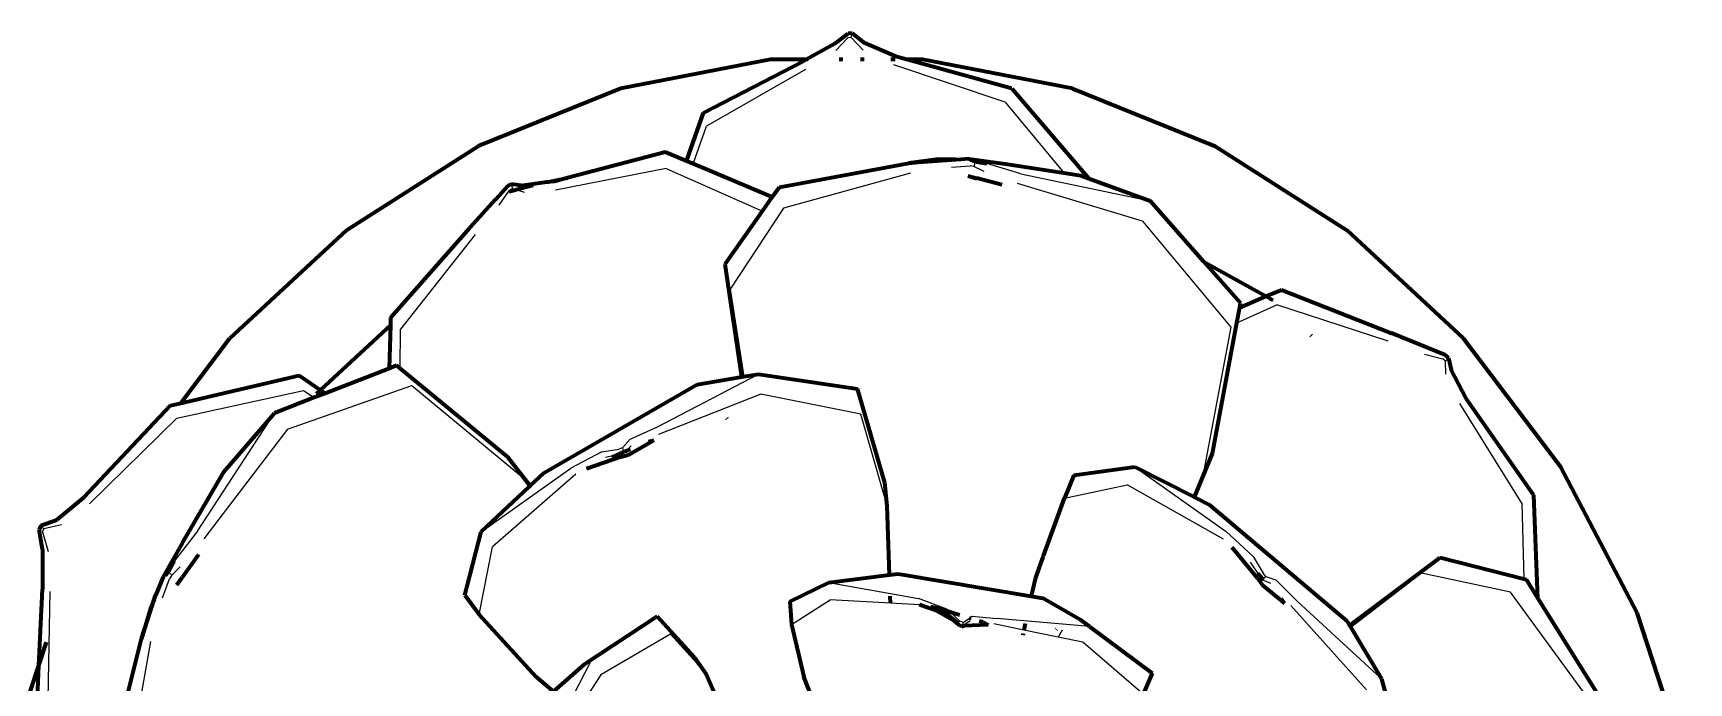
# Model space of a CAD drawing. Header units: millimetres. Extents: x 4307 to 31003, y 2809 to 20009.
# Drawn here: x 13476.3 to 13625.1, y 8979.5 to 9037.9 of the extents above; entities that cross this region are included whole.
import ezdxf

# ---------------------------------------------------------------- set-up
doc = ezdxf.new("R2010")
doc.units = ezdxf.units.MM
doc.layers.add('ProfileEdges', color=7, linetype='Continuous')

msp = doc.modelspace()

# ---------------------------------------------------------------- linework, layer by layer
for p, q in [((13548.42, 9036.36), (13549.52, 9037.5)), ((13549.8, 9037.52), (13549.52, 9037.5)), ((13549.8, 9037.52), (13549.89, 9037.92)), ((13550.87, 9036.39), (13549.8, 9037.52)), ((13545.7, 9034.66), (13536.81, 9029.56)), ((13563.63, 9031.73), (13553.63, 9035.06)), ((13563.63, 9031.73), (13568.92, 9025.37)), ((13535.61, 9026.16), (13536.81, 9029.56)), ((13559.65, 9026.56), (13560.54, 9026.5)), ((13560.94, 9026.38), (13560.84, 9025.92)), ((13560.96, 9026.44), (13560.94, 9026.38)), ((13533.18, 9025.76), (13523.25, 9023.82)), ((13533.18, 9025.76), (13541.84, 9021.92)), ((13555.14, 9025.33), (13543.72, 9022.19)), ((13558.81, 9025.88), (13560.49, 9025.98)), ((13560.84, 9025.92), (13560.49, 9025.98)), ((13561.76, 9025.49), (13560.84, 9025.92)), ((13565.04, 9025.27), (13561.99, 9026.21)), ((13565.04, 9025.27), (13576.66, 9022.84)), ((13518.19, 9022.45), (13519.1, 9023.81)), ((13519.1, 9023.81), (13519.37, 9023.96)), ((13519.27, 9024.37), (13519.37, 9023.96)), ((13519.67, 9023.83), (13519.37, 9023.96)), ((13520.46, 9023.6), (13519.71, 9023.84)), ((13575.97, 9021.03), (13564.74, 9024.41)), ((13543.72, 9022.19), (13538.93, 9014.9)), ((13575.97, 9021.03), (13583.92, 9011.49)), ((13516.01, 9019.82), (13509.32, 9011.33)), ((13538.93, 9014.9), (13540.16, 9007.05)), ((13584.46, 9011.88), (13588.05, 9013.5)), ((13598.07, 9010.25), (13588.05, 9013.5)), ((13583.92, 9011.49), (13581.42, 8998.3)), ((13509.27, 9007.77), (13509.32, 9011.33)), ((13601.31, 9009.08), (13602.96, 9008.65)), ((13603.2, 9008.44), (13602.96, 9008.65)), ((13603.49, 9008.72), (13603.2, 9008.44)), ((13603.23, 9007.28), (13603.2, 9008.44)), ((13532.41, 9002.55), (13541.47, 9007.26)), ((13489.21, 9003.33), (13500.6, 9005.82)), ((13499.17, 9002.33), (13510.34, 9006.26)), ((13500.6, 9005.82), (13501.55, 9005.17)), ((13510.34, 9006.26), (13520.09, 8998.18)), ((13541.7, 9005.49), (13532.5, 9001.84)), ((13550.66, 9003.69), (13541.7, 9005.49)), ((13610.06, 8995.67), (13604.49, 9004.64)), ((13489.21, 9003.33), (13481.37, 8995.61)), ((13491.07, 8993.15), (13497.98, 9003.78)), ((13529.96, 9001.43), (13532.41, 9002.55)), ((13553.03, 8995.45), (13550.66, 9003.69)), ((13499.17, 9002.33), (13491.65, 8992.49)), ((13529.27, 9000.64), (13529.96, 9001.43)), ((13527.39, 9000.28), (13524.62, 8998.83)), ((13527.39, 9000.28), (13528.93, 9000.52)), ((13527.72, 8999.81), (13528.83, 9000.05)), ((13528.83, 9000.05), (13529.1, 9000.1)), ((13529.27, 9000.64), (13528.93, 9000.52)), ((13529.1, 9000.1), (13529.38, 9000.2)), ((13529.27, 9000.64), (13529.36, 9000.28)), ((13529.36, 9000.28), (13529.38, 9000.2)), ((13529.55, 9000.35), (13529.38, 9000.2)), ((13530.05, 9000.83), (13529.55, 9000.35)), ((13516.55, 8993.11), (13524.62, 8998.83)), ((13525.07, 8998.29), (13517.58, 8991.75)), ((13520.87, 8997.16), (13520.09, 8998.18)), ((13569.43, 8997.16), (13569.82, 8998.19)), ((13575.28, 8998.95), (13583.51, 8993.12)), ((13580.57, 8996.27), (13581.42, 8998.3)), ((13568.98, 8996.14), (13574.61, 8997.33)), ((13583.25, 8992.46), (13574.61, 8997.33)), ((13610.06, 8995.67), (13610.24, 8988.88)), ((13477.25, 8993.38), (13477, 8993.66)), ((13478.84, 8993.72), (13477.25, 8993.38)), ((13477.13, 8993.1), (13477.25, 8993.38)), ((13477.13, 8993.1), (13477.66, 8991.34)), ((13491.07, 8993.15), (13489.01, 8990.5)), ((13585.92, 8990.9), (13583.51, 8993.12)), ((13516.39, 8985.67), (13517.58, 8991.75)), ((13585.92, 8990.9), (13586.82, 8989.39)), ((13487.29, 8987.39), (13488.16, 8989.16)), ((13488.39, 8989.55), (13488.43, 8989.51)), ((13488.43, 8989.51), (13488.77, 8989.21)), ((13488.77, 8989.21), (13488.57, 8988.89)), ((13489.51, 8989.96), (13488.77, 8989.21)), ((13585.67, 8990.37), (13586.34, 8989.36)), ((13586.34, 8989.36), (13586.55, 8989.05)), ((13586.81, 8988.86), (13587.06, 8989.1)), ((13587.06, 8989.1), (13586.82, 8989.39)), ((13587.06, 8989.1), (13587.95, 8988.8)), ((13601.06, 8989.39), (13594.7, 8984.5)), ((13609.05, 8987.67), (13601.06, 8989.39)), ((13477.8, 8987.75), (13477.58, 8976.47)), ((13487.94, 8987.16), (13488.57, 8988.89)), ((13547.79, 8988.56), (13555.87, 8987.11)), ((13586.75, 8988.8), (13586.55, 8989.05)), ((13586.75, 8988.8), (13586.81, 8988.86)), ((13587.5, 8988.46), (13586.75, 8988.8)), ((13587.95, 8988.8), (13589.87, 8986.86)), ((13616.46, 8977.55), (13609.05, 8987.67)), ((13544.44, 8984.78), (13547.91, 8986.99)), ((13553.34, 8986.69), (13547.91, 8986.99)), ((13555.94, 8986.55), (13553.34, 8986.69)), ((13558.41, 8986.16), (13555.87, 8987.11)), ((13558.41, 8986.16), (13558.69, 8985.89)), ((13596.11, 8978.91), (13589.32, 8986.48)), ((13589.87, 8986.86), (13597.46, 8979.9)), ((13532.38, 8985.51), (13526.41, 8981.48)), ((13558.69, 8985.89), (13559.57, 8985.08)), ((13559.86, 8984.97), (13559.57, 8985.08)), ((13560.49, 8985.1), (13559.75, 8984.61)), ((13559.86, 8984.97), (13559.75, 8984.61)), ((13559.86, 8984.97), (13560.45, 8985.36)), ((13560.45, 8985.36), (13560.69, 8985.52)), ((13560.69, 8985.52), (13562.88, 8985.31)), ((13565.32, 8984.28), (13562.64, 8984.83)), ((13571.23, 8984.61), (13562.88, 8985.31)), ((13486.84, 8983.26), (13484.59, 8970.48)), ((13533.57, 8983.9), (13527.3, 8980.26)), ((13535.94, 8981.29), (13533.57, 8983.9)), ((13568.42, 8983.65), (13565.32, 8984.28)), ((13568.76, 8984.28), (13568.42, 8983.65)), ((13570.61, 8983.2), (13568.42, 8983.65)), ((13576.04, 8978.53), (13570.61, 8983.2)), ((13526.41, 8981.48), (13522.22, 8973.31)), ((13527.3, 8980.26), (13525.19, 8976.99)), ((13535.99, 8981.19), (13535.94, 8981.29)), ((13536.78, 8980.3), (13535.99, 8981.19))]:
    msp.add_line(p, q)
at = {"layer": 'ProfileEdges', "lineweight": 211}
for p, q in [((13548.32, 9036.97), (13545.77, 9035.55)), ((13548.32, 9036.97), (13549.55, 9037.9)), ((13549.89, 9037.92), (13549.55, 9037.9)), ((13549.89, 9037.92), (13551.03, 9037.01)), ((13553.82, 9035.83), (13551.03, 9037.01)), ((13542.57, 9035.55), (13529.12, 9032.94)), ((13536.55, 9030.75), (13545.52, 9035.41)), ((13545.77, 9035.55), (13542.57, 9035.55)), ((13545.77, 9035.55), (13545.52, 9035.41)), ((13545.95, 9035.55), (13545.77, 9035.55)), ((13549.06, 9035.56), (13548.73, 9035.56)), ((13550.96, 9035.56), (13550.63, 9035.56)), ((13553.75, 9035.56), (13553.38, 9035.56)), ((13554.8, 9035.56), (13553.82, 9035.83)), ((13556.23, 9035.56), (13554.8, 9035.56)), ((13564.23, 9032.95), (13554.8, 9035.56)), ((13569.68, 9032.93), (13556.23, 9035.56)), ((13529.12, 9032.94), (13516.28, 9027.76)), ((13564.23, 9032.95), (13571.17, 9024.87)), ((13569.68, 9032.93), (13582.51, 9027.77)), ((13535, 9026.42), (13536.55, 9030.75)), ((13504.45, 9020.22), (13516.28, 9027.76)), ((13533.1, 9027.22), (13524.32, 9024.92)), ((13535, 9026.42), (13533.1, 9027.22)), ((13535.61, 9026.16), (13535, 9026.42)), ((13554.99, 9026.23), (13558.37, 9026.59)), ((13557.66, 9026.58), (13554.99, 9026.23)), ((13559.65, 9026.56), (13554.99, 9026.23)), ((13557.66, 9026.58), (13558.37, 9026.59)), ((13558.37, 9026.59), (13558.72, 9026.63)), ((13558.72, 9026.63), (13559.65, 9026.56)), ((13560.39, 9026.62), (13559.65, 9026.56)), ((13560.39, 9026.62), (13563.63, 9026.18)), ((13560.96, 9026.44), (13560.54, 9026.5)), ((13560.94, 9026.38), (13560.54, 9026.5)), ((13561.07, 9026.34), (13560.94, 9026.38)), ((13560.96, 9026.44), (13561.99, 9026.21)), ((13561.07, 9026.34), (13561.99, 9026.21)), ((13582.51, 9027.77), (13594.34, 9020.21)), ((13522.47, 9024.52), (13524.32, 9024.92)), ((13524.32, 9024.92), (13523.14, 9024.6)), ((13542.72, 9023.17), (13535.61, 9026.16)), ((13543.37, 9024.08), (13554.99, 9026.23)), ((13560.3, 9025.09), (13561.07, 9024.89)), ((13560.3, 9025.09), (13561.08, 9024.85)), ((13561.11, 9024.88), (13561.08, 9024.85)), ((13563.36, 9024.3), (13561.11, 9024.88)), ((13563.63, 9026.18), (13568.92, 9025.37)), ((13568.92, 9025.37), (13570.45, 9025.13)), ((13570.45, 9025.13), (13571.17, 9024.87)), ((13571.17, 9024.87), (13576.66, 9022.84)), ((13517.85, 9022.96), (13518.95, 9024.2)), ((13518.95, 9024.2), (13519.27, 9024.37)), ((13519.08, 9023.7), (13519.67, 9023.83)), ((13519.27, 9024.37), (13520.36, 9024.24)), ((13519.71, 9023.84), (13519.67, 9023.83)), ((13521.24, 9024.23), (13519.71, 9023.84)), ((13522.47, 9024.52), (13520.36, 9024.24)), ((13523.14, 9024.6), (13522.47, 9024.52)), ((13542.72, 9023.17), (13543.37, 9024.08)), ((13517.85, 9022.96), (13515.54, 9020.42)), ((13538.47, 9017.16), (13541.84, 9021.92)), ((13541.84, 9021.92), (13542.72, 9023.17)), ((13581.49, 9017.37), (13576.66, 9022.84)), ((13508.45, 9012.36), (13515.54, 9020.42)), ((13504.45, 9020.22), (13493.99, 9010.5)), ((13594.34, 9020.21), (13604.81, 9010.5)), ((13584.79, 9013.64), (13581.49, 9017.37)), ((13581.49, 9017.37), (13587.08, 9014.27)), ((13539.97, 9007.02), (13538.47, 9017.16)), ((13587.08, 9014.27), (13588.46, 9014.85)), ((13588.46, 9014.85), (13598.37, 9010.96)), ((13584.46, 9011.88), (13584.72, 9013.27)), ((13584.72, 9013.27), (13587.08, 9014.27)), ((13584.72, 9013.27), (13584.79, 9013.64)), ((13587.08, 9014.27), (13587.68, 9013.93)), ((13508.43, 9011.72), (13502.1, 9005.84)), ((13508.31, 9007.79), (13508.43, 9011.72)), ((13508.43, 9011.72), (13508.45, 9012.36)), ((13582.27, 9000.13), (13584.46, 9011.88)), ((13489.58, 9004.68), (13493.99, 9010.5)), ((13591.1, 9010.77), (13591.16, 9010.71)), ((13603.21, 9008.97), (13598.37, 9010.96)), ((13604.81, 9010.5), (13613.58, 8998.92)), ((13603.21, 9008.97), (13603.49, 9008.72)), ((13603.49, 9008.72), (13603.71, 9007.66)), ((13489.58, 9004.68), (13500.19, 9007.15)), ((13502.1, 9005.84), (13500.19, 9007.15)), ((13508.31, 9007.79), (13502.53, 9005.55)), ((13508.95, 9008.04), (13508.31, 9007.79)), ((13509.27, 9007.77), (13508.95, 9008.04)), ((13518.95, 8999.81), (13509.27, 9007.77)), ((13535.96, 9006.35), (13539.97, 9007.02)), ((13539.97, 9007.02), (13540.16, 9007.05)), ((13540.16, 9007.05), (13541.47, 9007.26)), ((13541.47, 9007.26), (13550.38, 9005.94)), ((13605.08, 9005.09), (13603.71, 9007.66)), ((13502.53, 9005.55), (13501.55, 9005.17)), ((13502.1, 9005.84), (13501.74, 9005.5)), ((13502.53, 9005.55), (13502.1, 9005.84)), ((13522.21, 8998.41), (13535.96, 9006.35)), ((13552.84, 8997.52), (13550.38, 9005.94)), ((13488.66, 9004.47), (13480.87, 8996.19)), ((13488.66, 9004.47), (13489.58, 9004.68)), ((13501.55, 9005.17), (13497.98, 9003.78)), ((13611.16, 8996.41), (13605.08, 9005.09)), ((13493.47, 8998.52), (13497.98, 9003.78)), ((13538.61, 9003.32), (13538.63, 9003.27)), ((13538.64, 9003.32), (13538.66, 9003.28)), ((13529.81, 9000.01), (13532.08, 9001.34)), ((13531.59, 9001.22), (13532.08, 9001.34)), ((13520.95, 8997.24), (13518.95, 8999.81)), ((13529.14, 8999.85), (13526.01, 8998.77)), ((13528.83, 9000.05), (13528.31, 8999.82)), ((13529.36, 9000.28), (13528.83, 9000.05)), ((13529.14, 8999.85), (13529.81, 9000.01)), ((13529.55, 9000.35), (13529.36, 9000.28)), ((13529.96, 9000.53), (13529.55, 9000.35)), ((13580.67, 8996.21), (13582.27, 9000.13)), ((13489.73, 8992.13), (13493.47, 8998.52)), ((13520.95, 8997.24), (13522.21, 8998.41)), ((13569.82, 8998.19), (13568.98, 8996.14)), ((13569.82, 8998.19), (13575.28, 8998.95)), ((13575.28, 8998.95), (13580.57, 8996.27)), ((13620.42, 8985.84), (13613.58, 8998.92)), ((13516.55, 8993.11), (13520.87, 8997.16)), ((13520.87, 8997.16), (13520.95, 8997.24)), ((13553.03, 8995.45), (13552.84, 8997.52)), ((13480.87, 8996.19), (13478.43, 8994.19)), ((13553.24, 8989.24), (13553.03, 8995.45)), ((13567.09, 8990.96), (13568.98, 8996.14)), ((13580.57, 8996.27), (13580.67, 8996.21)), ((13580.67, 8996.21), (13581.99, 8995.54)), ((13581.99, 8995.54), (13594.36, 8985.07)), ((13611.52, 8987.12), (13611.16, 8996.41)), ((13477, 8993.66), (13476.85, 8993.32)), ((13477, 8993.66), (13478.43, 8994.19)), ((13477.14, 8991.55), (13476.85, 8993.32)), ((13489.73, 8992.13), (13488, 8989.06)), ((13515.09, 8987.4), (13516.55, 8993.11)), ((13477.14, 8991.55), (13477.13, 8987.96)), ((13491.16, 8991.06), (13489.73, 8989.05)), ((13567.04, 8990.82), (13566.74, 8990.01)), ((13567.04, 8990.82), (13567.09, 8990.96)), ((13586.31, 8988.95), (13584.04, 8991.71)), ((13594.59, 8984.68), (13602.72, 8990.81)), ((13602.72, 8990.81), (13610.24, 8988.88)), ((13488.39, 8989.55), (13488.16, 8989.16)), ((13488.43, 8989.51), (13488.16, 8989.16)), ((13488.39, 8989.55), (13489.01, 8990.5)), ((13488.52, 8989.63), (13488.43, 8989.51)), ((13488.52, 8989.63), (13489.01, 8990.5)), ((13547.79, 8988.56), (13553.24, 8989.24)), ((13553.24, 8989.24), (13554.03, 8989.34)), ((13554.03, 8989.34), (13565.99, 8987.32)), ((13566.68, 8989.85), (13566.33, 8988.89)), ((13566.74, 8990.01), (13566.68, 8989.85)), ((13586.81, 8988.86), (13586.34, 8989.36)), ((13476.82, 8981.1), (13477.13, 8987.96)), ((13488, 8989.06), (13487.29, 8987.39)), ((13489.22, 8988.33), (13489.7, 8989.01)), ((13489.7, 8989.01), (13489.73, 8989.05)), ((13489.7, 8989.01), (13489.74, 8989.01)), ((13489.73, 8989.05), (13489.74, 8989.01)), ((13544.3, 8986.84), (13547.79, 8988.56)), ((13566.33, 8988.89), (13565.99, 8987.32)), ((13586.31, 8988.95), (13586.73, 8988.35)), ((13586.73, 8988.35), (13588.74, 8986.7)), ((13586.87, 8988.8), (13586.81, 8988.86)), ((13610.24, 8988.88), (13610.46, 8988.83)), ((13610.46, 8988.83), (13611.52, 8987.12)), ((13486.04, 8983.48), (13487.17, 8987.02)), ((13486.88, 8986.3), (13486.04, 8983.48)), ((13487.17, 8987.02), (13486.88, 8986.3)), ((13487.17, 8987.02), (13487.29, 8987.39)), ((13515.09, 8987.4), (13516.39, 8985.67)), ((13544.3, 8986.84), (13544.44, 8984.78)), ((13553.31, 8987.28), (13553.31, 8987.32)), ((13553.34, 8986.69), (13553.31, 8987.28)), ((13557.41, 8986.04), (13555.94, 8986.55)), ((13557.67, 8986.21), (13556.97, 8986.35)), ((13558.69, 8985.89), (13557.67, 8986.21)), ((13565.99, 8987.32), (13567.02, 8987.14)), ((13570.4, 8985.19), (13567.02, 8987.14)), ((13588.74, 8986.7), (13588.44, 8987.12)), ((13611.52, 8987.12), (13617.13, 8978.09)), ((13516.39, 8985.67), (13521.5, 8980.06)), ((13532.38, 8985.51), (13525.79, 8981.14)), ((13535.69, 8981.85), (13532.38, 8985.51)), ((13544.44, 8984.78), (13545.55, 8980.07)), ((13559.06, 8985.12), (13557.41, 8986.04)), ((13558.43, 8985.69), (13557.41, 8986.04)), ((13558.43, 8985.69), (13559.43, 8984.91)), ((13559.06, 8985.12), (13558.43, 8985.69)), ((13559.58, 8985.62), (13558.69, 8985.89)), ((13559.43, 8984.91), (13559.06, 8985.12)), ((13559.51, 8984.71), (13559.06, 8985.12)), ((13559.75, 8984.61), (13559.51, 8984.71)), ((13559.75, 8984.61), (13559.97, 8984.65)), ((13562.13, 8984.74), (13559.97, 8984.65)), ((13560.59, 8985.32), (13560.45, 8985.36)), ((13561.67, 8984.99), (13561.35, 8985.09)), ((13561.67, 8984.99), (13562.13, 8984.74)), ((13565.45, 8984.86), (13565.32, 8984.28)), ((13571.23, 8984.61), (13570.4, 8985.19)), ((13594.36, 8985.07), (13594.59, 8984.68)), ((13594.59, 8984.68), (13594.7, 8984.5)), ((13625.08, 8971.64), (13620.42, 8985.84)), ((13476.82, 8981.1), (13477.51, 8983.2)), ((13482.89, 8970.92), (13486.04, 8983.48)), ((13565.25, 8983.96), (13565.22, 8983.83)), ((13568.24, 8984.32), (13568.27, 8984.37)), ((13571.23, 8984.61), (13576.84, 8980.4)), ((13594.7, 8984.5), (13597.46, 8979.9)), ((13535.69, 8981.85), (13536.78, 8980.3)), ((13473.71, 8971.64), (13476.82, 8981.1)), ((13476.63, 8976.76), (13476.82, 8981.1)), ((13525.79, 8981.14), (13523.07, 8978.76)), ((13538.95, 8975.37), (13536.78, 8980.3)), ((13576.84, 8980.4), (13576.04, 8978.53)), ((13521.5, 8980.06), (13523.07, 8978.76)), ((13547.6, 8974.93), (13545.55, 8980.07)), ((13597.46, 8979.9), (13599.98, 8970.6))]:
    msp.add_line(p, q, dxfattribs=at)

doc.saveas('drawing.dxf')
